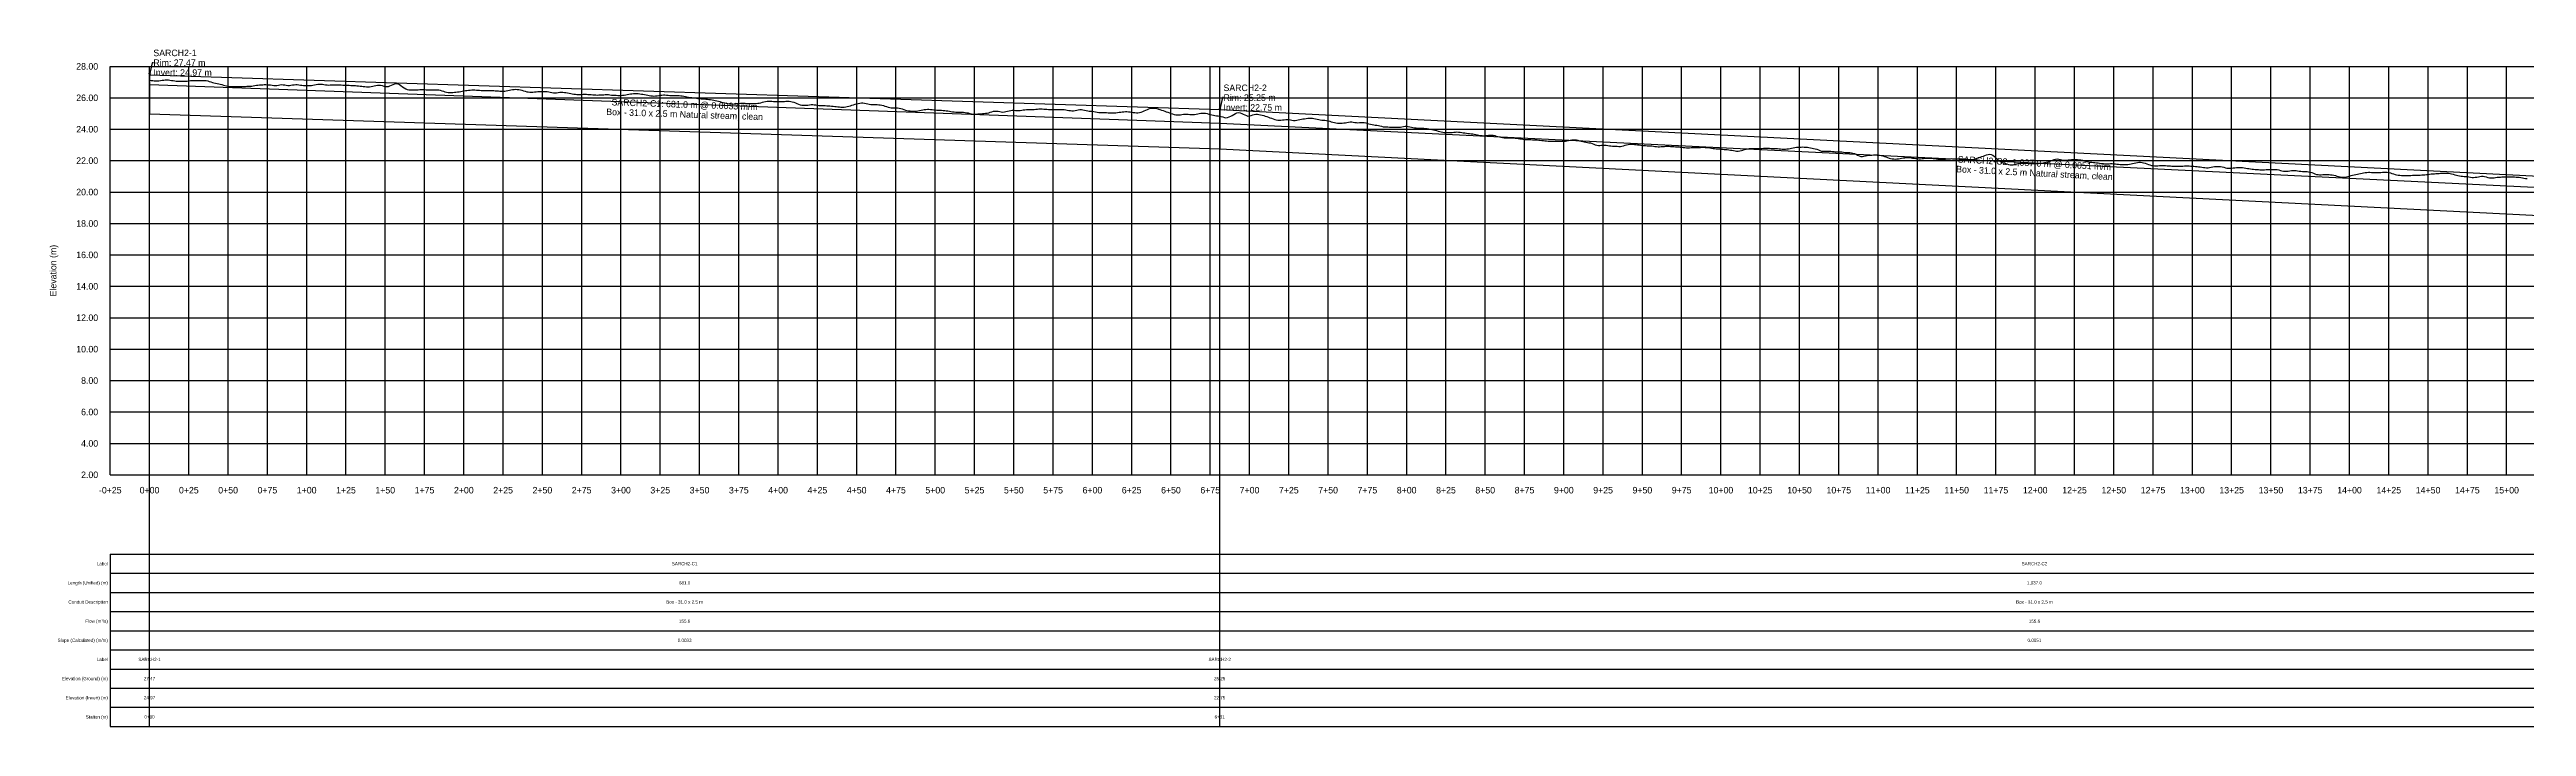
# Model space of a CAD drawing. Extents: x -64 to 6178, y -140 to 291.
# Drawn here: x -64 to 1513, y -140 to 291 of the extents above; entities that cross this region are included whole.
import ezdxf
from ezdxf.enums import TextEntityAlignment as Align

# ---------------------------------------------------------------- set-up
doc = ezdxf.new("R2010")
doc.units = 0
for name, color, linetype in [('Annotation', 7, 'Continuous'), ('Annotation_Table', 254, 'Continuous'), ('Crown', 7, 'Continuous'), ('Grid', 254, 'Continuous'), ('Grid_Text', 7, 'Continuous'), ('Ground_Elevation', 3, 'Continuous'), ('Hydraulic_Grade', 5, 'Continuous'), ('Invert', 7, 'Continuous'), ('Structure', 7, 'Continuous')]:
    doc.layers.add(name, color=color, linetype=linetype)

msp = doc.modelspace()

# ---------------------------------------------------------------- linework, layer by layer
at = {"layer": 'Annotation', "color": 0}
for points in [[(0, 274.72), (-0.2, 275.7), (0.59, 275.52)], [(681, 252.48), (680.8, 253.46), (681.59, 253.28)]]:
    msp.add_lwpolyline(points, close=True, dxfattribs=at)
for points in [[(2.44, 282.34), (1.7, 282.34), (0, 274.72)], [(683.44, 260.1), (682.7, 260.1), (681, 252.48)]]:
    msp.add_lwpolyline(points, dxfattribs=at)
at = {"layer": 'Annotation_Table', "color": 254}
for points in [[(0, -140.21), (0, 280)], [(681, -140.21), (681, 280)], [(-25, -30.48), (6149.95, -30.48)], [(-25, -30.48), (-25, -140.21)], [(-25, -42.67), (6149.95, -42.67)], [(-25, -54.86), (6149.95, -54.86)], [(-25, -67.06), (6149.95, -67.06)], [(-25, -79.25), (6149.95, -79.25)], [(-25, -91.44), (6149.95, -91.44)], [(-25, -103.63), (6149.95, -103.63)], [(-25, -115.82), (6149.95, -115.82)], [(-25, -128.02), (6149.95, -128.02)], [(-25, -140.21), (6149.95, -140.21)]]:
    msp.add_lwpolyline(points, dxfattribs=at)
at = {"layer": 'Crown', "color": 0}
for points in [[(0, 274.72), (0, 274.72)], [(0, 274.72), (681, 252.48)], [(681, 252.48), (681, 252.48)], [(681, 252.48), (1718, 200.08)]]:
    msp.add_lwpolyline(points, dxfattribs=at)
at = {"layer": 'Grid', "color": 254}
for points in [[(-25, 280), (6150, 280)], [(-25, 20), (-25, 280)], [(0, 20), (0, 280)], [(25, 20), (25, 280)], [(50, 20), (50, 280)], [(75, 20), (75, 280)], [(100, 20), (100, 280)], [(125, 20), (125, 280)], [(150, 20), (150, 280)], [(175, 20), (175, 280)], [(200, 20), (200, 280)], [(225, 20), (225, 280)], [(250, 20), (250, 280)], [(275, 20), (275, 280)], [(300, 20), (300, 280)], [(325, 20), (325, 280)], [(350, 20), (350, 280)], [(375, 20), (375, 280)], [(400, 20), (400, 280)], [(425, 20), (425, 280)], [(450, 20), (450, 280)], [(475, 20), (475, 280)], [(500, 20), (500, 280)], [(525, 20), (525, 280)], [(550, 20), (550, 280)], [(575, 20), (575, 280)], [(600, 20), (600, 280)], [(625, 20), (625, 280)], [(650, 20), (650, 280)], [(675, 20), (675, 280)], [(700, 20), (700, 280)], [(725, 20), (725, 280)], [(750, 20), (750, 280)], [(775, 20), (775, 280)], [(800, 20), (800, 280)], [(825, 20), (825, 280)], [(850, 20), (850, 280)], [(875, 20), (875, 280)], [(900, 20), (900, 280)], [(925, 20), (925, 280)], [(950, 20), (950, 280)], [(975, 20), (975, 280)], [(1000, 20), (1000, 280)], [(1025, 20), (1025, 280)], [(1050, 20), (1050, 280)], [(1075, 20), (1075, 280)], [(1100, 20), (1100, 280)], [(1125, 20), (1125, 280)], [(1150, 20), (1150, 280)], [(1175, 20), (1175, 280)], [(1200, 20), (1200, 280)], [(1225, 20), (1225, 280)], [(1250, 20), (1250, 280)], [(1275, 20), (1275, 280)], [(1300, 20), (1300, 280)], [(1325, 20), (1325, 280)], [(1350, 20), (1350, 280)], [(1375, 20), (1375, 280)], [(1400, 20), (1400, 280)], [(1425, 20), (1425, 280)], [(1450, 20), (1450, 280)], [(1475, 20), (1475, 280)], [(1500, 20), (1500, 280)], [(-25, 260), (6150, 260)], [(-25, 240), (6150, 240)], [(-25, 220), (6150, 220)], [(-25, 200), (6150, 200)], [(-25, 180), (6150, 180)], [(-25, 160), (6150, 160)], [(-25, 140), (6150, 140)], [(-25, 120), (6150, 120)], [(-25, 100), (6150, 100)], [(-25, 80), (6150, 80)], [(-25, 60), (6150, 60)], [(-25, 40), (6150, 40)], [(-25, 20), (6150, 20)]]:
    msp.add_lwpolyline(points, dxfattribs=at)
at = {"layer": 'Ground_Elevation', "color": 3}
msp.add_lwpolyline([(0, 271.22), (1, 271.07), (2, 270.95), (3, 270.89), (4, 270.84), (5, 270.84), (6, 270.9), (7, 271.03), (8, 271.16), (9, 271.29), (10, 271.39), (11, 271.44), (12, 271.4), (13, 271.28), (14, 271.1), (15, 270.91), (16, 270.76), (17, 270.64), (18, 270.57), (19, 270.56), (20, 270.57), (21, 270.56), (22, 270.56), (23, 270.6), (24, 270.69), (25, 270.81), (26, 270.91), (27, 270.98), (28, 270.99), (29, 270.97), (30, 270.94), (31, 270.93), (32, 270.96), (33, 271.01), (34, 271.05), (35, 271.04), (36, 270.95), (37, 270.76), (38, 270.46), (39, 270.13), (40, 269.79), (41, 269.5), (42, 269.25), (43, 269.04), (44, 268.84), (45, 268.63), (46, 268.37), (47, 268.1), (48, 267.84), (49, 267.57), (50, 267.36), (51, 267.23), (52, 267.17), (53, 267.16), (54, 267.17), (55, 267.18), (56, 267.21), (57, 267.26), (58, 267.29), (59, 267.29), (60, 267.28), (61, 267.3), (62, 267.34), (63, 267.4), (64, 267.44), (65, 267.49), (66, 267.58), (67, 267.75), (68, 267.97), (69, 268.09), (70, 268.16), (71, 268.25), (72, 268.33), (73, 268.39), (74, 268.4), (75, 268.35), (76, 268.28), (77, 268.19), (78, 268), (79, 267.78), (80, 267.78), (81, 267.92), (82, 268.13), (83, 268.3), (84, 268.38), (85, 268.33), (86, 268.18), (87, 268.02), (88, 267.93), (89, 267.93), (90, 268.01), (91, 268.17), (92, 268.32), (93, 268.41), (94, 268.37), (95, 268.26), (96, 268.11), (97, 267.96), (98, 267.82), (99, 267.74), (100, 267.73), (101, 267.77), (102, 267.83), (103, 267.93), (104, 268.11), (105, 268.33), (106, 268.53), (107, 268.65), (108, 268.73), (109, 268.72), (110, 268.63), (111, 268.47), (112, 268.3), (113, 268.18), (114, 268.15), (115, 268.18), (116, 268.2), (117, 268.21), (118, 268.23), (119, 268.27), (120, 268.3), (121, 268.29), (122, 268.2), (123, 268.1), (124, 268.07), (125, 268.04), (126, 268.01), (127, 267.95), (128, 267.89), (129, 267.86), (130, 267.84), (131, 267.79), (132, 267.7), (133, 267.57), (134, 267.45), (135, 267.34), (136, 267.23), (137, 267.14), (138, 267.05), (139, 267), (140, 267.02), (141, 267.16), (142, 267.41), (143, 267.69), (144, 267.88), (145, 267.99), (146, 268.02), (147, 267.94), (148, 267.73), (149, 267.48), (150, 267.25), (151, 267.15), (152, 267.26), (153, 267.57), (154, 268.02), (155, 268.51), (156, 268.89), (157, 269.09), (158, 268.95), (159, 268.48), (160, 267.77), (161, 266.98), (162, 266.27), (163, 265.72), (164, 265.34), (165, 265.12), (166, 265.03), (167, 265.02), (168, 265.03), (169, 265.03), (170, 265.07), (171, 265.12), (172, 265.18), (173, 265.21), (174, 265.21), (175, 265.18), (176, 265.14), (177, 265.09), (178, 265.06), (179, 265.07), (180, 265.1), (181, 265.15), (182, 265.16), (183, 265.13), (184, 264.99), (185, 264.78), (186, 264.5), (187, 264.19), (188, 263.87), (189, 263.6), (190, 263.42), (191, 263.34), (192, 263.36), (193, 263.44), (194, 263.54), (195, 263.63), (196, 263.73), (197, 263.84), (198, 263.99), (199, 264.17), (200, 264.37), (201, 264.55), (202, 264.68), (203, 264.8), (204, 264.94), (205, 265.05), (206, 265.08), (207, 265.03), (208, 264.96), (209, 264.89), (210, 264.81), (211, 264.75), (212, 264.7), (213, 264.69), (214, 264.68), (215, 264.67), (216, 264.66), (217, 264.64), (218, 264.61), (219, 264.56), (220, 264.53), (221, 264.48), (222, 264.38), (223, 264.25), (224, 264.16), (225, 264.16), (226, 264.24), (227, 264.39), (228, 264.59), (229, 264.82), (230, 265.05), (231, 265.24), (232, 265.37), (233, 265.4), (234, 265.33), (235, 265.19), (236, 265.02), (237, 264.78), (238, 264.48), (239, 264.16), (240, 263.9), (241, 263.74), (242, 263.66), (243, 263.64), (244, 263.67), (245, 263.75), (246, 263.85), (247, 263.91), (248, 263.94), (249, 263.97), (250, 264.02), (251, 264.07), (252, 264.03), (253, 263.91), (254, 263.72), (255, 263.52), (256, 263.35), (257, 263.2), (258, 263.15), (259, 263.24), (260, 263.4), (261, 263.54), (262, 263.6), (263, 263.57), (264, 263.48), (265, 263.33), (266, 263.12), (267, 262.89), (268, 262.68), (269, 262.51), (270, 262.38), (271, 262.26), (272, 262.17), (273, 262.11), (274, 262.12), (275, 262.18), (276, 262.24), (277, 262.28), (278, 262.26), (279, 262.19), (280, 262.11), (281, 262.03), (282, 261.95), (283, 261.86), (284, 261.79), (285, 261.77), (286, 261.81), (287, 261.88), (288, 261.93), (289, 261.98), (290, 262.02), (291, 262.04), (292, 262), (293, 261.88), (294, 261.76), (295, 261.68), (296, 261.63), (297, 261.58), (298, 261.53), (299, 261.52), (300, 261.55), (301, 261.62), (302, 261.75), (303, 261.93), (304, 262.13), (305, 262.33), (306, 262.49), (307, 262.63), (308, 262.75), (309, 262.81), (310, 262.78), (311, 262.69), (312, 262.56), (313, 262.42), (314, 262.27), (315, 262.11), (316, 261.92), (317, 261.71), (318, 261.51), (319, 261.35), (320, 261.21), (321, 261.14), (322, 261.16), (323, 261.31), (324, 261.51), (325, 261.67), (326, 261.78), (327, 261.83), (328, 261.84), (329, 261.77), (330, 261.66), (331, 261.56), (332, 261.49), (333, 261.47), (334, 261.47), (335, 261.47), (336, 261.47), (337, 261.44), (338, 261.34), (339, 261.16), (340, 260.94), (341, 260.73), (342, 260.53), (343, 260.37), (344, 260.25), (345, 260.14), (346, 260.03), (347, 259.9), (348, 259.76), (349, 259.62), (350, 259.47), (351, 259.36), (352, 259.31), (353, 259.28), (354, 259.21), (355, 259.11), (356, 259.01), (357, 258.9), (358, 258.76), (359, 258.58), (360, 258.33), (361, 258.07), (362, 257.82), (363, 257.56), (364, 257.3), (365, 257.04), (366, 256.79), (367, 256.57), (368, 256.34), (369, 256.16), (370, 256.06), (371, 256.03), (372, 256.07), (373, 256.16), (374, 256.3), (375, 256.46), (376, 256.58), (377, 256.62), (378, 256.58), (379, 256.5), (380, 256.41), (381, 256.35), (382, 256.31), (383, 256.29), (384, 256.31), (385, 256.36), (386, 256.44), (387, 256.54), (388, 256.68), (389, 256.87), (390, 257.12), (391, 257.43), (392, 257.69), (393, 257.81), (394, 257.84), (395, 257.81), (396, 257.76), (397, 257.71), (398, 257.67), (399, 257.64), (400, 257.61), (401, 257.6), (402, 257.62), (403, 257.67), (404, 257.75), (405, 257.86), (406, 257.96), (407, 257.9), (408, 257.68), (409, 257.44), (410, 257.17), (411, 256.82), (412, 256.4), (413, 255.97), (414, 255.61), (415, 255.4), (416, 255.29), (417, 255.23), (418, 255.25), (419, 255.37), (420, 255.53), (421, 255.66), (422, 255.68), (423, 255.6), (424, 255.46), (425, 255.31), (426, 255.2), (427, 255.14), (428, 255.12), (429, 255.09), (430, 255.05), (431, 254.99), (432, 254.9), (433, 254.8), (434, 254.69), (435, 254.59), (436, 254.5), (437, 254.42), (438, 254.33), (439, 254.18), (440, 254.02), (441, 253.94), (442, 254.02), (443, 254.21), (444, 254.46), (445, 254.68), (446, 254.95), (447, 255.27), (448, 255.59), (449, 255.89), (450, 256.15), (451, 256.38), (452, 256.58), (453, 256.73), (454, 256.75), (455, 256.54), (456, 256.3), (457, 256.07), (458, 255.87), (459, 255.74), (460, 255.7), (461, 255.7), (462, 255.68), (463, 255.65), (464, 255.59), (465, 255.47), (466, 255.29), (467, 255.04), (468, 254.75), (469, 254.39), (470, 254.05), (471, 253.81), (472, 253.65), (473, 253.57), (474, 253.57), (475, 253.62), (476, 253.62), (477, 253.5), (478, 253.24), (479, 252.91), (480, 252.54), (481, 252.21), (482, 251.97), (483, 251.8), (484, 251.68), (485, 251.59), (486, 251.51), (487, 251.46), (488, 251.47), (489, 251.61), (490, 251.84), (491, 252.07), (492, 252.29), (493, 252.51), (494, 252.65), (495, 252.72), (496, 252.71), (497, 252.65), (498, 252.53), (499, 252.41), (500, 252.28), (501, 252.17), (502, 252.11), (503, 252.06), (504, 252.03), (505, 251.97), (506, 251.89), (507, 251.78), (508, 251.62), (509, 251.41), (510, 251.22), (511, 251.1), (512, 251.03), (513, 250.96), (514, 250.88), (515, 250.84), (516, 250.83), (517, 250.83), (518, 250.77), (519, 250.67), (520, 250.52), (521, 250.33), (522, 250.09), (523, 249.85), (524, 249.66), (525, 249.58), (526, 249.63), (527, 249.71), (528, 249.8), (529, 249.86), (530, 249.95), (531, 250.04), (532, 250.16), (533, 250.28), (534, 250.48), (535, 250.77), (536, 251.12), (537, 251.42), (538, 251.56), (539, 251.56), (540, 251.42), (541, 251.21), (542, 251.01), (543, 250.9), (544, 250.98), (545, 251.19), (546, 251.46), (547, 251.72), (548, 251.94), (549, 252.04), (550, 252.03), (551, 251.93), (552, 251.86), (553, 251.86), (554, 251.94), (555, 252.09), (556, 252.27), (557, 252.41), (558, 252.52), (559, 252.56), (560, 252.57), (561, 252.54), (562, 252.53), (563, 252.6), (564, 252.72), (565, 252.87), (566, 252.96), (567, 252.95), (568, 252.91), (569, 252.86), (570, 252.79), (571, 252.7), (572, 252.59), (573, 252.51), (574, 252.47), (575, 252.5), (576, 252.55), (577, 252.57), (578, 252.56), (579, 252.53), (580, 252.53), (581, 252.51), (582, 252.47), (583, 252.37), (584, 252.19), (585, 252), (586, 251.83), (587, 251.75), (588, 251.78), (589, 251.93), (590, 252.16), (591, 252.4), (592, 252.57), (593, 252.58), (594, 252.44), (595, 252.22), (596, 251.96), (597, 251.73), (598, 251.56), (599, 251.48), (600, 251.42), (601, 251.31), (602, 251.14), (603, 250.93), (604, 250.74), (605, 250.62), (606, 250.57), (607, 250.58), (608, 250.57), (609, 250.54), (610, 250.46), (611, 250.38), (612, 250.33), (613, 250.34), (614, 250.39), (615, 250.5), (616, 250.65), (617, 250.82), (618, 250.96), (619, 251.08), (620, 251.16), (621, 251.21), (622, 251.19), (623, 251.12), (624, 251.02), (625, 250.89), (626, 250.74), (627, 250.59), (628, 250.48), (629, 250.51), (630, 250.66), (631, 250.9), (632, 251.21), (633, 251.62), (634, 252.12), (635, 252.62), (636, 253.03), (637, 253.31), (638, 253.44), (639, 253.46), (640, 253.36), (641, 253.12), (642, 252.82), (643, 252.51), (644, 252.21), (645, 251.91), (646, 251.56), (647, 251.17), (648, 250.76), (649, 250.38), (650, 250.03), (651, 249.7), (652, 249.43), (653, 249.24), (654, 249.14), (655, 249.14), (656, 249.23), (657, 249.36), (658, 249.48), (659, 249.56), (660, 249.56), (661, 249.48), (662, 249.4), (663, 249.34), (664, 249.33), (665, 249.41), (666, 249.57), (667, 249.76), (668, 249.97), (669, 250.12), (670, 250.19), (671, 250.19), (672, 250.12), (673, 249.96), (674, 249.68), (675, 249.36), (676, 249.06), (677, 248.87), (678, 248.71), (679, 248.57), (680, 248.42), (681, 248.28), (682, 248.11), (683, 247.83), (684, 247.48), (685, 247.32), (686, 247.46), (687, 247.83), (688, 248.3), (689, 248.84), (690, 249.46), (691, 250.09), (692, 250.51), (693, 250.58), (694, 250.43), (695, 250.1), (696, 249.66), (697, 249.12), (698, 248.64), (699, 248.34), (700, 248.42), (701, 248.74), (702, 249.14), (703, 249.45), (704, 249.6), (705, 249.59), (706, 249.42), (707, 249.17), (708, 248.89), (709, 248.63), (710, 248.36), (711, 248.05), (712, 247.69), (713, 247.35), (714, 247), (715, 246.65), (716, 246.29), (717, 245.96), (718, 245.74), (719, 245.67), (720, 245.74), (721, 245.91), (722, 246.08), (723, 246.19), (724, 246.21), (725, 246.14), (726, 245.96), (727, 245.76), (728, 245.62), (729, 245.6), (730, 245.71), (731, 245.93), (732, 246.24), (733, 246.45), (734, 246.57), (735, 246.7), (736, 246.85), (737, 246.99), (738, 247.06), (739, 247.05), (740, 246.99), (741, 246.86), (742, 246.67), (743, 246.42), (744, 246.13), (745, 245.92), (746, 245.82), (747, 245.78), (748, 245.73), (749, 245.57), (750, 245.32), (751, 245.03), (752, 244.75), (753, 244.47), (754, 244.19), (755, 243.96), (756, 243.84), (757, 243.81), (758, 243.84), (759, 243.92), (760, 243.99), (761, 244.13), (762, 244.32), (763, 244.57), (764, 244.74), (765, 244.73), (766, 244.58), (767, 244.37), (768, 244.2), (769, 244.12), (770, 244.19), (771, 244.33), (772, 244.31), (773, 244.18), (774, 243.98), (775, 243.74), (776, 243.5), (777, 243.27), (778, 243.06), (779, 242.86), (780, 242.68), (781, 242.49), (782, 242.29), (783, 242.08), (784, 241.85), (785, 241.62), (786, 241.49), (787, 241.44), (788, 241.42), (789, 241.4), (790, 241.4), (791, 241.39), (792, 241.35), (793, 241.31), (794, 241.31), (795, 241.34), (796, 241.41), (797, 241.49), (798, 241.68), (799, 241.91), (800, 241.92), (801, 241.79), (802, 241.59), (803, 241.37), (804, 241.16), (805, 240.98), (806, 240.85), (807, 240.75), (808, 240.69), (809, 240.65), (810, 240.61), (811, 240.57), (812, 240.5), (813, 240.4), (814, 240.26), (815, 240.09), (816, 239.89), (817, 239.64), (818, 239.38), (819, 239.1), (820, 238.82), (821, 238.55), (822, 238.31), (823, 238.13), (824, 238.01), (825, 237.99), (826, 238.01), (827, 237.99), (828, 237.91), (829, 237.95), (830, 238.09), (831, 238.2), (832, 238.24), (833, 238.22), (834, 238.14), (835, 238), (836, 237.8), (837, 237.6), (838, 237.42), (839, 237.29), (840, 237.2), (841, 237.13), (842, 237.03), (843, 236.89), (844, 236.71), (845, 236.49), (846, 236.25), (847, 236.07), (848, 235.96), (849, 235.89), (850, 235.9), (851, 235.99), (852, 236.15), (853, 236.28), (854, 236.27), (855, 236.14), (856, 235.92), (857, 235.63), (858, 235.33), (859, 235.06), (860, 234.84), (861, 234.7), (862, 234.62), (863, 234.58), (864, 234.56), (865, 234.55), (866, 234.53), (867, 234.52), (868, 234.48), (869, 234.38), (870, 234.27), (871, 234.13), (872, 233.97), (873, 233.79), (874, 233.64), (875, 233.53), (876, 233.48), (877, 233.44), (878, 233.4), (879, 233.35), (880, 233.3), (881, 233.26), (882, 233.22), (883, 233.15), (884, 233.05), (885, 232.93), (886, 232.81), (887, 232.72), (888, 232.64), (889, 232.56), (890, 232.49), (891, 232.42), (892, 232.41), (893, 232.44), (894, 232.47), (895, 232.46), (896, 232.42), (897, 232.36), (898, 232.3), (899, 232.29), (900, 232.33), (901, 232.42), (902, 232.55), (903, 232.75), (904, 232.97), (905, 233.18), (906, 233.31), (907, 233.3), (908, 233.16), (909, 232.94), (910, 232.69), (911, 232.45), (912, 232.23), (913, 232.02), (914, 231.79), (915, 231.58), (916, 231.39), (917, 231.23), (918, 230.89), (919, 230.44), (920, 230.06), (921, 229.8), (922, 229.68), (923, 229.69), (924, 229.79), (925, 229.91), (926, 229.93), (927, 229.85), (928, 229.69), (929, 229.52), (930, 229.39), (931, 229.29), (932, 229.24), (933, 229.21), (934, 229.12), (935, 229), (936, 229.01), (937, 229.2), (938, 229.5), (939, 229.81), (940, 230.08), (941, 230.28), (942, 230.4), (943, 230.45), (944, 230.42), (945, 230.33), (946, 230.21), (947, 230.1), (948, 229.99), (949, 229.85), (950, 229.71), (951, 229.61), (952, 229.56), (953, 229.49), (954, 229.42), (955, 229.37), (956, 229.33), (957, 229.23), (958, 229.1), (959, 228.96), (960, 228.87), (961, 228.85), (962, 228.91), (963, 229), (964, 229.1), (965, 229.16), (966, 229.16), (967, 229.12), (968, 229.05), (969, 228.97), (970, 228.91), (971, 228.86), (972, 228.82), (973, 228.73), (974, 228.61), (975, 228.47), (976, 228.36), (977, 228.26), (978, 228.19), (979, 228.17), (980, 228.22), (981, 228.3), (982, 228.37), (983, 228.41), (984, 228.42), (985, 228.4), (986, 228.4), (987, 228.44), (988, 228.49), (989, 228.5), (990, 228.46), (991, 228.38), (992, 228.27), (993, 228.13), (994, 227.96), (995, 227.79), (996, 227.66), (997, 227.58), (998, 227.52), (999, 227.46), (1000, 227.39), (1001, 227.29), (1002, 227.18), (1003, 227.09), (1004, 227.01), (1005, 226.91), (1006, 226.77), (1007, 226.58), (1008, 226.36), (1009, 226.19), (1010, 226.09), (1011, 226.08), (1012, 226.17), (1013, 226.39), (1014, 226.76), (1015, 227.16), (1016, 227.4), (1017, 227.55), (1018, 227.63), (1019, 227.68), (1020, 227.7), (1021, 227.7), (1022, 227.71), (1023, 227.72), (1024, 227.74), (1025, 227.78), (1026, 227.81), (1027, 227.85), (1028, 227.9), (1029, 227.94), (1030, 227.96), (1031, 227.94), (1032, 227.83), (1033, 227.71), (1034, 227.66), (1035, 227.66), (1036, 227.64), (1037, 227.58), (1038, 227.48), (1039, 227.4), (1040, 227.35), (1041, 227.36), (1042, 227.45), (1043, 227.59), (1044, 227.76), (1045, 227.95), (1046, 228.13), (1047, 228.31), (1048, 228.48), (1049, 228.57), (1050, 228.61), (1051, 228.65), (1052, 228.69), (1053, 228.68), (1054, 228.61), (1055, 228.48), (1056, 228.33), (1057, 228.16), (1058, 228), (1059, 227.82), (1060, 227.59), (1061, 227.22), (1062, 226.79), (1063, 226.36), (1064, 226.07), (1065, 225.98), (1066, 226.01), (1067, 226.06), (1068, 226.09), (1069, 226.11), (1070, 226.06), (1071, 225.91), (1072, 225.73), (1073, 225.63), (1074, 225.6), (1075, 225.63), (1076, 225.62), (1077, 225.53), (1078, 225.39), (1079, 225.28), (1080, 225.22), (1081, 225.18), (1082, 225.12), (1083, 225), (1084, 224.8), (1085, 224.47), (1086, 224.04), (1087, 223.53), (1088, 223.04), (1089, 222.73), (1090, 222.67), (1091, 222.8), (1092, 223.01), (1093, 223.22), (1094, 223.38), (1095, 223.5), (1096, 223.58), (1097, 223.64), (1098, 223.7), (1099, 223.73), (1100, 223.67), (1101, 223.54), (1102, 223.33), (1103, 223.06), (1104, 222.74), (1105, 222.38), (1106, 222.01), (1107, 221.67), (1108, 221.4), (1109, 221.2), (1110, 221.08), (1111, 221.03), (1112, 221.07), (1113, 221.19), (1114, 221.38), (1115, 221.59), (1116, 221.76), (1117, 221.89), (1118, 221.98), (1119, 221.99), (1120, 221.92), (1121, 221.79), (1122, 221.67), (1123, 221.56), (1124, 221.44), (1125, 221.31), (1126, 221.24), (1127, 221.25), (1128, 221.33), (1129, 221.41), (1130, 221.47), (1131, 221.52), (1132, 221.53), (1133, 221.53), (1134, 221.51), (1135, 221.43), (1136, 221.29), (1137, 221.13), (1138, 220.98), (1139, 220.86), (1140, 220.8), (1141, 220.81), (1142, 220.89), (1143, 220.98), (1144, 221.07), (1145, 221.16), (1146, 221.24), (1147, 221.27), (1148, 221.24), (1149, 221.2), (1150, 221.18), (1151, 221.2), (1152, 221.24), (1153, 221.25), (1154, 221.23), (1155, 221.17), (1156, 221.07), (1157, 220.93), (1158, 220.8), (1159, 220.74), (1160, 220.79), (1161, 220.96), (1162, 221.23), (1163, 221.55), (1164, 221.87), (1165, 222.2), (1166, 222.54), (1167, 222.91), (1168, 223.26), (1169, 223.61), (1170, 223.88), (1171, 224.03), (1172, 223.9), (1173, 223.42), (1174, 222.65), (1175, 221.76), (1176, 220.84), (1177, 220.02), (1178, 219.37), (1179, 218.91), (1180, 218.56), (1181, 218.25), (1182, 217.94), (1183, 217.62), (1184, 217.37), (1185, 217.27), (1186, 217.37), (1187, 217.67), (1188, 218), (1189, 218.17), (1190, 218.28), (1191, 218.39), (1192, 218.43), (1193, 218.43), (1194, 218.39), (1195, 218.32), (1196, 218.25), (1197, 218.2), (1198, 218.16), (1199, 218.14), (1200, 218.16), (1201, 218.19), (1202, 218.24), (1203, 218.31), (1204, 218.41), (1205, 218.55), (1206, 218.74), (1207, 218.97), (1208, 219.24), (1209, 219.53), (1210, 219.88), (1211, 220.25), (1212, 220.64), (1213, 220.98), (1214, 221.15), (1215, 221), (1216, 220.73), (1217, 220.48), (1218, 220.32), (1219, 220.3), (1220, 220.37), (1221, 220.47), (1222, 220.56), (1223, 220.62), (1224, 220.63), (1225, 220.64), (1226, 220.66), (1227, 220.65), (1228, 220.6), (1229, 220.5), (1230, 220.3), (1231, 219.98), (1232, 219.66), (1233, 219.41), (1234, 219.23), (1235, 219.13), (1236, 219.03), (1237, 218.92), (1238, 218.79), (1239, 218.66), (1240, 218.53), (1241, 218.38), (1242, 218.22), (1243, 218.08), (1244, 217.99), (1245, 217.95), (1246, 217.98), (1247, 218.03), (1248, 218.08), (1249, 218.09), (1250, 218.05), (1251, 217.95), (1252, 217.82), (1253, 217.69), (1254, 217.58), (1255, 217.51), (1256, 217.48), (1257, 217.49), (1258, 217.54), (1259, 217.63), (1260, 217.76), (1261, 217.92), (1262, 218.14), (1263, 218.41), (1264, 218.69), (1265, 218.91), (1266, 218.96), (1267, 218.94), (1268, 218.85), (1269, 218.68), (1270, 218.38), (1271, 217.98), (1272, 217.58), (1273, 217.25), (1274, 217), (1275, 216.85), (1276, 216.77), (1277, 216.75), (1278, 216.77), (1279, 216.81), (1280, 216.85), (1281, 216.88), (1282, 216.86), (1283, 216.8), (1284, 216.73), (1285, 216.66), (1286, 216.59), (1287, 216.51), (1288, 216.44), (1289, 216.4), (1290, 216.42), (1291, 216.45), (1292, 216.47), (1293, 216.47), (1294, 216.52), (1295, 216.6), (1296, 216.66), (1297, 216.67), (1298, 216.63), (1299, 216.57), (1300, 216.51), (1301, 216.45), (1302, 216.36), (1303, 216.26), (1304, 216.15), (1305, 216.03), (1306, 215.86), (1307, 215.69), (1308, 215.54), (1309, 215.48), (1310, 215.5), (1311, 215.59), (1312, 215.78), (1313, 216.02), (1314, 216.23), (1315, 216.33), (1316, 216.35), (1317, 216.33), (1318, 216.24), (1319, 216.05), (1320, 215.76), (1321, 215.46), (1322, 215.23), (1323, 215.13), (1324, 215.13), (1325, 215.23), (1326, 215.36), (1327, 215.46), (1328, 215.56), (1329, 215.64), (1330, 215.71), (1331, 215.7), (1332, 215.59), (1333, 215.42), (1334, 215.25), (1335, 215.1), (1336, 214.95), (1337, 214.77), (1338, 214.61), (1339, 214.49), (1340, 214.42), (1341, 214.36), (1342, 214.27), (1343, 214.18), (1344, 214.12), (1345, 214.11), (1346, 214.17), (1347, 214.26), (1348, 214.34), (1349, 214.39), (1350, 214.41), (1351, 214.42), (1352, 214.42), (1353, 214.39), (1354, 214.27), (1355, 214.08), (1356, 213.82), (1357, 213.55), (1358, 213.37), (1359, 213.27), (1360, 213.28), (1361, 213.4), (1362, 213.56), (1363, 213.7), (1364, 213.75), (1365, 213.73), (1366, 213.65), (1367, 213.54), (1368, 213.37), (1369, 213.21), (1370, 213.1), (1371, 213.06), (1372, 213.04), (1373, 212.99), (1374, 212.91), (1375, 212.76), (1376, 212.44), (1377, 211.99), (1378, 211.58), (1379, 211.27), (1380, 211.08), (1381, 211.03), (1382, 211.05), (1383, 211.08), (1384, 211.13), (1385, 211.17), (1386, 211.18), (1387, 211.13), (1388, 211.02), (1389, 210.9), (1390, 210.72), (1391, 210.47), (1392, 210.19), (1393, 209.93), (1394, 209.72), (1395, 209.58), (1396, 209.52), (1397, 209.55), (1398, 209.67), (1399, 209.91), (1400, 210.21), (1401, 210.5), (1402, 210.76), (1403, 211), (1404, 211.23), (1405, 211.42), (1406, 211.59), (1407, 211.77), (1408, 212), (1409, 212.26), (1410, 212.45), (1411, 212.55), (1412, 212.58), (1413, 212.56), (1414, 212.52), (1415, 212.48), (1416, 212.45), (1417, 212.45), (1418, 212.46), (1419, 212.5), (1420, 212.55), (1421, 212.61), (1422, 212.64), (1423, 212.65), (1424, 212.62), (1425, 212.46), (1426, 212.15), (1427, 211.82), (1428, 211.52), (1429, 211.25), (1430, 211.03), (1431, 210.84), (1432, 210.69), (1433, 210.58), (1434, 210.56), (1435, 210.6), (1436, 210.64), (1437, 210.64), (1438, 210.6), (1439, 210.61), (1440, 210.68), (1441, 210.76), (1442, 210.8), (1443, 210.79), (1444, 210.78), (1445, 210.81), (1446, 210.86), (1447, 210.9), (1448, 210.95), (1449, 211.08), (1450, 211.26), (1451, 211.41), (1452, 211.52), (1453, 211.58), (1454, 211.64), (1455, 211.73), (1456, 211.83), (1457, 211.9), (1458, 211.93), (1459, 211.93), (1460, 211.97), (1461, 212.06), (1462, 212.09), (1463, 211.99), (1464, 211.79), (1465, 211.56), (1466, 211.29), (1467, 211.04), (1468, 210.8), (1469, 210.59), (1470, 210.39), (1471, 210.22), (1472, 210.09), (1473, 210), (1474, 209.94), (1475, 209.86), (1476, 209.63), (1477, 209.38), (1478, 209.26), (1479, 209.29), (1480, 209.4), (1481, 209.54), (1482, 209.71), (1483, 209.91), (1484, 210.04), (1485, 210.03), (1486, 209.86), (1487, 209.61), (1488, 209.35), (1489, 209.14), (1490, 209), (1491, 208.96), (1492, 209.05), (1493, 209.23), (1494, 209.4), (1495, 209.51), (1496, 209.55), (1497, 209.59), (1498, 209.66), (1499, 209.72), (1500, 209.77), (1501, 209.78), (1502, 209.77), (1503, 209.77), (1504, 209.74), (1505, 209.67), (1506, 209.53), (1507, 209.44), (1508, 209.4), (1509, 209.26), (1510, 209.04), (1511, 208.85), (1512, 208.72), (1513, 208.63)], dxfattribs=at)
at = {"layer": 'Hydraulic_Grade', "color": 5}
for points in [[(0, 268.44), (681, 243.81)], [(681, 243.81), (681, 243.81)], [(681, 243.81), (1718, 193.41)]]:
    msp.add_lwpolyline(points, dxfattribs=at)
at = {"layer": 'Invert', "color": 0}
for points in [[(0, 249.72), (0, 249.72)], [(0, 249.72), (681, 227.48)], [(681, 227.48), (681, 227.48)], [(681, 227.48), (1718, 175.08)]]:
    msp.add_lwpolyline(points, dxfattribs=at)
at = {"layer": 'Structure', "color": 0}
for points in [[(0, 274.72), (0, 249.72)], [(0, 274.72), (0, 249.72)], [(681, 252.48), (681, 227.48)], [(681, 252.48), (681, 227.48)]]:
    msp.add_lwpolyline(points, dxfattribs=at)

# ---------------------------------------------------------------- texts
at = {"layer": 'Annotation', "color": 0}
for s, height, p in [('SARCH2-1', 4.167, (2.44, 288.59)), ('Rim: 27.47 m', 4.1667, (2.44, 282.34)), ('Invert: 24.97 m', 4.1667, (2.44, 276.09)), ('SARCH2-2', 4.167, (683.44, 266.35)), ('Rim: 25.25 m', 4.1667, (683.44, 260.1)), ('Invert: 22.75 m', 4.1667, (683.44, 253.85))]:
    msp.add_text(s, height=height, dxfattribs=at).set_placement(p, align=Align.MIDDLE_LEFT)
for s, rotation, p in [('Box - 31.0 x 2.5 m Natural stream, clean', 358.12951, (340.5, 249.49)), ('SARCH2-C1: 681.0 m @ 0.0033 m/m', 358.12951, (340.5, 255.74)), ('SARCH2-C2: 1,037.0 m @ 0.0051 m/m', 357.10728, (1199.5, 218.42)), ('Box - 31.0 x 2.5 m Natural stream, clean', 357.10728, (1199.5, 212.17))]:
    msp.add_text(s, height=4.1667, rotation=rotation, dxfattribs=at).set_placement(p, align=Align.MIDDLE_CENTER)
at = {"layer": 'Annotation_Table', "color": 0}
for s, height, p in [('Label', 2.083, (-26.52, -36.58)), ('Length (Unified) (m)', 2.0833, (-26.52, -48.77)), ('Conduit Description', 2.0833, (-26.52, -60.96)), ('Flow (m³/s)', 2.0833, (-26.52, -73.15)), ('Slope (Calculated) (m/m)', 2.0833, (-26.52, -85.34)), ('Elevation (Ground) (m)', 2.0833, (-26.52, -109.73)), ('Label', 2.083, (-26.52, -97.54)), ('Elevation (Invert) (m)', 2.0833, (-26.52, -121.92)), ('Station (m)', 2.0833, (-26.52, -134.11))]:
    msp.add_text(s, height=height, dxfattribs=at).set_placement(p, align=Align.MIDDLE_RIGHT)
for s, height, p in [('SARCH2-C1', 2.083, (340.5, -36.58)), ('SARCH2-C2', 2.083, (1199.5, -36.58)), ('Box - 31.0 x 2.5 m', 2.0833, (340.5, -60.96)), ('681.0', 2.083, (340.5, -48.77)), ('Box - 31.0 x 2.5 m', 2.0833, (1199.5, -60.96)), ('1,037.0', 2.083, (1199.5, -48.77)), ('155.6', 2.083, (340.5, -73.15)), ('155.6', 2.083, (1199.5, -73.15)), ('0.0033', 2.083, (340.5, -85.34)), ('0.0051', 2.083, (1199.5, -85.34)), ('SARCH2-1', 2.083, (0, -97.54)), ('27.47', 2.083, (0, -109.73)), ('SARCH2-2', 2.083, (681, -97.54)), ('25.25', 2.083, (681, -109.73)), ('24.97', 2.083, (0, -121.92)), ('22.75', 2.083, (681, -121.92)), ('0+00', 2.083, (0, -134.11)), ('6+81', 2.083, (681, -134.11))]:
    msp.add_text(s, height=height, dxfattribs=at).set_placement(p, align=Align.MIDDLE_CENTER)
at = {"layer": 'Grid_Text', "color": 0}
for s, p in [('28.00', (-32.7, 280)), ('26.00', (-32.7, 260)), ('24.00', (-32.7, 240)), ('22.00', (-32.7, 220)), ('20.00', (-32.7, 200)), ('18.00', (-32.7, 180)), ('16.00', (-32.7, 160)), ('14.00', (-32.7, 140)), ('12.00', (-32.7, 120)), ('10.00', (-32.7, 100)), ('8.00', (-32.7, 80)), ('6.00', (-32.7, 60)), ('4.00', (-32.7, 40)), ('2.00', (-32.7, 20))]:
    msp.add_text(s, height=4.167, dxfattribs=at).set_placement(p, align=Align.MIDDLE_RIGHT)
msp.add_text('Elevation (m)', height=4.1667, rotation=90, dxfattribs=at).set_placement((-58, 150), align=Align.BOTTOM_CENTER)
for s, p in [('-0+25', (-25, 12.3)), ('0+00', (0, 12.3)), ('0+25', (25, 12.3)), ('0+50', (50, 12.3)), ('0+75', (75, 12.3)), ('1+00', (100, 12.3)), ('1+25', (125, 12.3)), ('1+50', (150, 12.3)), ('1+75', (175, 12.3)), ('2+00', (200, 12.3)), ('2+25', (225, 12.3)), ('2+50', (250, 12.3)), ('2+75', (275, 12.3)), ('3+00', (300, 12.3)), ('3+25', (325, 12.3)), ('3+50', (350, 12.3)), ('3+75', (375, 12.3)), ('4+00', (400, 12.3)), ('4+25', (425, 12.3)), ('4+50', (450, 12.3)), ('4+75', (475, 12.3)), ('5+00', (500, 12.3)), ('5+25', (525, 12.3)), ('5+50', (550, 12.3)), ('5+75', (575, 12.3)), ('6+00', (600, 12.3)), ('6+25', (625, 12.3)), ('6+50', (650, 12.3)), ('6+75', (675, 12.3)), ('7+00', (700, 12.3)), ('7+25', (725, 12.3)), ('7+50', (750, 12.3)), ('7+75', (775, 12.3)), ('8+00', (800, 12.3)), ('8+25', (825, 12.3)), ('8+50', (850, 12.3)), ('8+75', (875, 12.3)), ('9+00', (900, 12.3)), ('9+25', (925, 12.3)), ('9+50', (950, 12.3)), ('9+75', (975, 12.3)), ('10+00', (1000, 12.3)), ('10+25', (1025, 12.3)), ('10+50', (1050, 12.3)), ('10+75', (1075, 12.3)), ('11+00', (1100, 12.3)), ('11+25', (1125, 12.3)), ('11+50', (1150, 12.3)), ('11+75', (1175, 12.3)), ('12+00', (1200, 12.3)), ('12+25', (1225, 12.3)), ('12+50', (1250, 12.3)), ('12+75', (1275, 12.3)), ('13+00', (1300, 12.3)), ('13+25', (1325, 12.3)), ('13+50', (1350, 12.3)), ('13+75', (1375, 12.3)), ('14+00', (1400, 12.3)), ('14+25', (1425, 12.3)), ('14+50', (1450, 12.3)), ('14+75', (1475, 12.3)), ('15+00', (1500, 12.3))]:
    msp.add_text(s, height=4.167, dxfattribs=at).set_placement(p, align=Align.TOP_CENTER)

doc.saveas('drawing.dxf')
